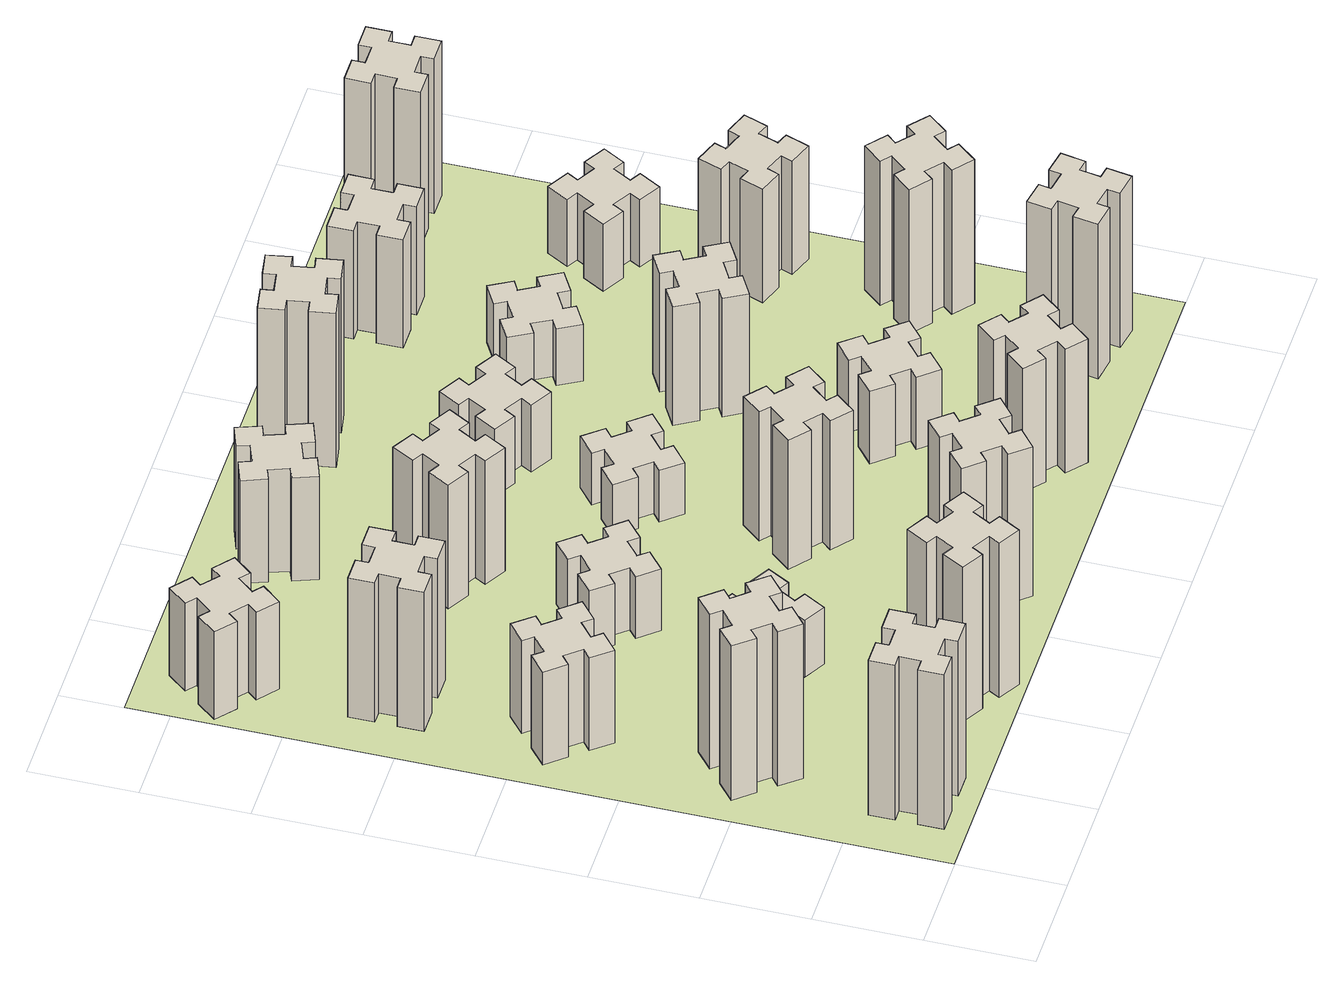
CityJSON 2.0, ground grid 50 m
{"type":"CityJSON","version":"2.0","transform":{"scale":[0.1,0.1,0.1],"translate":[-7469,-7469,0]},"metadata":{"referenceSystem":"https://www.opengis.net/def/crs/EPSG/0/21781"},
"CityObjects":{
"building1":{"type":"Building","attributes":{"class":"1000","function":"1000","usage":"1000","yearOfConstruction":2016,"roofType":"1000","measuredHeight":90,"storeysAboveGround":30,"storeysBelowGround":0},"geometry":[{"type":"Solid","lod":"1","boundaries":[[[[0,1,2,3,4,5,6,7,8,9,10,11,12,13,14,15,16,17,18,19]],[[17,16,20,21]],[[16,15,22,20]],[[15,14,23,22]],[[14,13,24,23]],[[13,12,25,24]],[[12,11,26,25]],[[11,10,27,26]],[[10,9,28,27]],[[9,8,29,28]],[[8,7,30,29]],[[7,6,31,30]],[[6,5,32,31]],[[5,4,33,32]],[[4,3,34,33]],[[3,2,35,34]],[[2,1,36,35]],[[1,0,37,36]],[[0,19,38,37]],[[19,18,39,38]],[[18,17,21,39]],[[24,25,26,27,28,29,30,31,32,33,34,35,36,37,38,39,21,20,22,23]]]]}]},
"building2":{"type":"Building","attributes":{"class":"1000","function":"1000","usage":"1000","yearOfConstruction":2016,"roofType":"1000","measuredHeight":90,"storeysAboveGround":30,"storeysBelowGround":0},"geometry":[{"type":"Solid","lod":"1","boundaries":[[[[40,41,42,43,44,45,46,47,48,49,50,51,52,53,54,55,56,57,58,59]],[[57,56,60,61]],[[56,55,62,60]],[[55,54,63,62]],[[54,53,64,63]],[[53,52,65,64]],[[52,51,66,65]],[[51,50,67,66]],[[50,49,68,67]],[[49,48,69,68]],[[48,47,70,69]],[[47,46,71,70]],[[46,45,72,71]],[[45,44,73,72]],[[44,43,74,73]],[[43,42,75,74]],[[42,41,76,75]],[[41,40,77,76]],[[40,59,78,77]],[[59,58,79,78]],[[58,57,61,79]],[[64,65,66,67,68,69,70,71,72,73,74,75,76,77,78,79,61,60,62,63]]]]}]},
"building3":{"type":"Building","attributes":{"class":"1000","function":"1000","usage":"1000","yearOfConstruction":2016,"roofType":"1000","measuredHeight":54,"storeysAboveGround":30,"storeysBelowGround":0},"geometry":[{"type":"Solid","lod":"1","boundaries":[[[[80,81,82,83,84,85,86,87,88,89,90,91,92,93,94,95,96,97,98,99]],[[97,96,100,101]],[[96,95,102,100]],[[95,94,103,102]],[[94,93,104,103]],[[93,92,105,104]],[[92,91,106,105]],[[91,90,107,106]],[[90,89,108,107]],[[89,88,109,108]],[[88,87,110,109]],[[87,86,111,110]],[[86,85,112,111]],[[85,84,113,112]],[[84,83,114,113]],[[83,82,115,114]],[[82,81,116,115]],[[81,80,117,116]],[[80,99,118,117]],[[99,98,119,118]],[[98,97,101,119]],[[104,105,106,107,108,109,110,111,112,113,114,115,116,117,118,119,101,100,102,103]]]]}]},
"building4":{"type":"Building","attributes":{"class":"1000","function":"1000","usage":"1000","yearOfConstruction":2016,"roofType":"1000","measuredHeight":81,"storeysAboveGround":30,"storeysBelowGround":0},"geometry":[{"type":"Solid","lod":"1","boundaries":[[[[120,121,122,123,124,125,126,127,128,129,130,131,132,133,134,135,136,137,138,139]],[[137,136,140,141]],[[136,135,142,140]],[[135,134,143,142]],[[134,133,144,143]],[[133,132,145,144]],[[132,131,146,145]],[[131,130,147,146]],[[130,129,148,147]],[[129,128,149,148]],[[128,127,150,149]],[[127,126,151,150]],[[126,125,152,151]],[[125,124,153,152]],[[124,123,154,153]],[[123,122,155,154]],[[122,121,156,155]],[[121,120,157,156]],[[120,139,158,157]],[[139,138,159,158]],[[138,137,141,159]],[[144,145,146,147,148,149,150,151,152,153,154,155,156,157,158,159,141,140,142,143]]]]}]},
"building5":{"type":"Building","attributes":{"class":"1000","function":"1000","usage":"1000","yearOfConstruction":2016,"roofType":"1000","measuredHeight":90,"storeysAboveGround":30,"storeysBelowGround":0},"geometry":[{"type":"Solid","lod":"1","boundaries":[[[[160,161,162,163,164,165,166,167,168,169,170,171,172,173,174,175,176,177,178,179]],[[177,176,180,181]],[[176,175,182,180]],[[175,174,183,182]],[[174,173,184,183]],[[173,172,185,184]],[[172,171,186,185]],[[171,170,187,186]],[[170,169,188,187]],[[169,168,189,188]],[[168,167,190,189]],[[167,166,191,190]],[[166,165,192,191]],[[165,164,193,192]],[[164,163,194,193]],[[163,162,195,194]],[[162,161,196,195]],[[161,160,197,196]],[[160,179,198,197]],[[179,178,199,198]],[[178,177,181,199]],[[184,185,186,187,188,189,190,191,192,193,194,195,196,197,198,199,181,180,182,183]]]]}]},
"building6":{"type":"Building","attributes":{"class":"1000","function":"1000","usage":"1000","yearOfConstruction":2016,"roofType":"1000","measuredHeight":51,"storeysAboveGround":30,"storeysBelowGround":0},"geometry":[{"type":"Solid","lod":"1","boundaries":[[[[200,201,202,203,204,205,206,207,208,209,210,211,212,213,214,215,216,217,218,219]],[[217,216,220,221]],[[216,215,222,220]],[[215,214,223,222]],[[214,213,224,223]],[[213,212,225,224]],[[212,211,226,225]],[[211,210,227,226]],[[210,209,228,227]],[[209,208,229,228]],[[208,207,230,229]],[[207,206,231,230]],[[206,205,232,231]],[[205,204,233,232]],[[204,203,234,233]],[[203,202,235,234]],[[202,201,236,235]],[[201,200,237,236]],[[200,219,238,237]],[[219,218,239,238]],[[218,217,221,239]],[[224,225,226,227,228,229,230,231,232,233,234,235,236,237,238,239,221,220,222,223]]]]}]},
"building7":{"type":"Building","attributes":{"class":"1000","function":"1000","usage":"1000","yearOfConstruction":2016,"roofType":"1000","measuredHeight":33,"storeysAboveGround":30,"storeysBelowGround":0},"geometry":[{"type":"Solid","lod":"1","boundaries":[[[[240,241,242,243,244,245,246,247,248,249,250,251,252,253,254,255,256,257,258,259]],[[257,256,260,261]],[[256,255,262,260]],[[255,254,263,262]],[[254,253,264,263]],[[253,252,265,264]],[[252,251,266,265]],[[251,250,267,266]],[[250,249,268,267]],[[249,248,269,268]],[[248,247,270,269]],[[247,246,271,270]],[[246,245,272,271]],[[245,244,273,272]],[[244,243,274,273]],[[243,242,275,274]],[[242,241,276,275]],[[241,240,277,276]],[[240,259,278,277]],[[259,258,279,278]],[[258,257,261,279]],[[264,265,266,267,268,269,270,271,272,273,274,275,276,277,278,279,261,260,262,263]]]]}]},
"building8":{"type":"Building","attributes":{"class":"1000","function":"1000","usage":"1000","yearOfConstruction":2016,"roofType":"1000","measuredHeight":36,"storeysAboveGround":30,"storeysBelowGround":0},"geometry":[{"type":"Solid","lod":"1","boundaries":[[[[280,281,282,283,284,285,286,287,288,289,290,291,292,293,294,295,296,297,298,299]],[[297,296,300,301]],[[296,295,302,300]],[[295,294,303,302]],[[294,293,304,303]],[[293,292,305,304]],[[292,291,306,305]],[[291,290,307,306]],[[290,289,308,307]],[[289,288,309,308]],[[288,287,310,309]],[[287,286,311,310]],[[286,285,312,311]],[[285,284,313,312]],[[284,283,314,313]],[[283,282,315,314]],[[282,281,316,315]],[[281,280,317,316]],[[280,299,318,317]],[[299,298,319,318]],[[298,297,301,319]],[[304,305,306,307,308,309,310,311,312,313,314,315,316,317,318,319,301,300,302,303]]]]}]},
"building9":{"type":"Building","attributes":{"class":"1000","function":"1000","usage":"1000","yearOfConstruction":2016,"roofType":"1000","measuredHeight":87,"storeysAboveGround":30,"storeysBelowGround":0},"geometry":[{"type":"Solid","lod":"1","boundaries":[[[[320,321,322,323,324,325,326,327,328,329,330,331,332,333,334,335,336,337,338,339]],[[337,336,340,341]],[[336,335,342,340]],[[335,334,343,342]],[[334,333,344,343]],[[333,332,345,344]],[[332,331,346,345]],[[331,330,347,346]],[[330,329,348,347]],[[329,328,349,348]],[[328,327,350,349]],[[327,326,351,350]],[[326,325,352,351]],[[325,324,353,352]],[[324,323,354,353]],[[323,322,355,354]],[[322,321,356,355]],[[321,320,357,356]],[[320,339,358,357]],[[339,338,359,358]],[[338,337,341,359]],[[344,345,346,347,348,349,350,351,352,353,354,355,356,357,358,359,341,340,342,343]]]]}]},
"building10":{"type":"Building","attributes":{"class":"1000","function":"1000","usage":"1000","yearOfConstruction":2016,"roofType":"1000","measuredHeight":72,"storeysAboveGround":30,"storeysBelowGround":0},"geometry":[{"type":"Solid","lod":"1","boundaries":[[[[360,361,362,363,364,365,366,367,368,369,370,371,372,373,374,375,376,377,378,379]],[[377,376,380,381]],[[376,375,382,380]],[[375,374,383,382]],[[374,373,384,383]],[[373,372,385,384]],[[372,371,386,385]],[[371,370,387,386]],[[370,369,388,387]],[[369,368,389,388]],[[368,367,390,389]],[[367,366,391,390]],[[366,365,392,391]],[[365,364,393,392]],[[364,363,394,393]],[[363,362,395,394]],[[362,361,396,395]],[[361,360,397,396]],[[360,379,398,397]],[[379,378,399,398]],[[378,377,381,399]],[[384,385,386,387,388,389,390,391,392,393,394,395,396,397,398,399,381,380,382,383]]]]}]},
"building11":{"type":"Building","attributes":{"class":"1000","function":"1000","usage":"1000","yearOfConstruction":2016,"roofType":"1000","measuredHeight":60,"storeysAboveGround":30,"storeysBelowGround":0},"geometry":[{"type":"Solid","lod":"1","boundaries":[[[[400,401,402,403,404,405,406,407,408,409,410,411,412,413,414,415,416,417,418,419]],[[417,416,420,421]],[[416,415,422,420]],[[415,414,423,422]],[[414,413,424,423]],[[413,412,425,424]],[[412,411,426,425]],[[411,410,427,426]],[[410,409,428,427]],[[409,408,429,428]],[[408,407,430,429]],[[407,406,431,430]],[[406,405,432,431]],[[405,404,433,432]],[[404,403,434,433]],[[403,402,435,434]],[[402,401,436,435]],[[401,400,437,436]],[[400,419,438,437]],[[419,418,439,438]],[[418,417,421,439]],[[424,425,426,427,428,429,430,431,432,433,434,435,436,437,438,439,421,420,422,423]]]]}]},
"building12":{"type":"Building","attributes":{"class":"1000","function":"1000","usage":"1000","yearOfConstruction":2016,"roofType":"1000","measuredHeight":75,"storeysAboveGround":30,"storeysBelowGround":0},"geometry":[{"type":"Solid","lod":"1","boundaries":[[[[440,441,442,443,444,445,446,447,448,449,450,451,452,453,454,455,456,457,458,459]],[[457,456,460,461]],[[456,455,462,460]],[[455,454,463,462]],[[454,453,464,463]],[[453,452,465,464]],[[452,451,466,465]],[[451,450,467,466]],[[450,449,468,467]],[[449,448,469,468]],[[448,447,470,469]],[[447,446,471,470]],[[446,445,472,471]],[[445,444,473,472]],[[444,443,474,473]],[[443,442,475,474]],[[442,441,476,475]],[[441,440,477,476]],[[440,459,478,477]],[[459,458,479,478]],[[458,457,461,479]],[[464,465,466,467,468,469,470,471,472,473,474,475,476,477,478,479,461,460,462,463]]]]}]},
"building13":{"type":"Building","attributes":{"class":"1000","function":"1000","usage":"1000","yearOfConstruction":2016,"roofType":"1000","measuredHeight":30,"storeysAboveGround":30,"storeysBelowGround":0},"geometry":[{"type":"Solid","lod":"1","boundaries":[[[[480,481,482,483,484,485,486,487,488,489,490,491,492,493,494,495,496,497,498,499]],[[497,496,500,501]],[[496,495,502,500]],[[495,494,503,502]],[[494,493,504,503]],[[493,492,505,504]],[[492,491,506,505]],[[491,490,507,506]],[[490,489,508,507]],[[489,488,509,508]],[[488,487,510,509]],[[487,486,511,510]],[[486,485,512,511]],[[485,484,513,512]],[[484,483,514,513]],[[483,482,515,514]],[[482,481,516,515]],[[481,480,517,516]],[[480,499,518,517]],[[499,498,519,518]],[[498,497,501,519]],[[504,505,506,507,508,509,510,511,512,513,514,515,516,517,518,519,501,500,502,503]]]]}]},
"building14":{"type":"Building","attributes":{"class":"1000","function":"1000","usage":"1000","yearOfConstruction":2016,"roofType":"1000","measuredHeight":72,"storeysAboveGround":30,"storeysBelowGround":0},"geometry":[{"type":"Solid","lod":"1","boundaries":[[[[520,521,522,523,524,525,526,527,528,529,530,531,532,533,534,535,536,537,538,539]],[[537,536,540,541]],[[536,535,542,540]],[[535,534,543,542]],[[534,533,544,543]],[[533,532,545,544]],[[532,531,546,545]],[[531,530,547,546]],[[530,529,548,547]],[[529,528,549,548]],[[528,527,550,549]],[[527,526,551,550]],[[526,525,552,551]],[[525,524,553,552]],[[524,523,554,553]],[[523,522,555,554]],[[522,521,556,555]],[[521,520,557,556]],[[520,539,558,557]],[[539,538,559,558]],[[538,537,541,559]],[[544,545,546,547,548,549,550,551,552,553,554,555,556,557,558,559,541,540,542,543]]]]}]},
"building15":{"type":"Building","attributes":{"class":"1000","function":"1000","usage":"1000","yearOfConstruction":2016,"roofType":"1000","measuredHeight":39,"storeysAboveGround":30,"storeysBelowGround":0},"geometry":[{"type":"Solid","lod":"1","boundaries":[[[[560,561,562,563,564,565,566,567,568,569,570,571,572,573,574,575,576,577,578,579]],[[577,576,580,581]],[[576,575,582,580]],[[575,574,583,582]],[[574,573,584,583]],[[573,572,585,584]],[[572,571,586,585]],[[571,570,587,586]],[[570,569,588,587]],[[569,568,589,588]],[[568,567,590,589]],[[567,566,591,590]],[[566,565,592,591]],[[565,564,593,592]],[[564,563,594,593]],[[563,562,595,594]],[[562,561,596,595]],[[561,560,597,596]],[[560,579,598,597]],[[579,578,599,598]],[[578,577,581,599]],[[584,585,586,587,588,589,590,591,592,593,594,595,596,597,598,599,581,580,582,583]]]]}]},
"building16":{"type":"Building","attributes":{"class":"1000","function":"1000","usage":"1000","yearOfConstruction":2016,"roofType":"1000","measuredHeight":90,"storeysAboveGround":30,"storeysBelowGround":0},"geometry":[{"type":"Solid","lod":"1","boundaries":[[[[600,601,602,603,604,605,606,607,608,609,610,611,612,613,614,615,616,617,618,619]],[[617,616,620,621]],[[616,615,622,620]],[[615,614,623,622]],[[614,613,624,623]],[[613,612,625,624]],[[612,611,626,625]],[[611,610,627,626]],[[610,609,628,627]],[[609,608,629,628]],[[608,607,630,629]],[[607,606,631,630]],[[606,605,632,631]],[[605,604,633,632]],[[604,603,634,633]],[[603,602,635,634]],[[602,601,636,635]],[[601,600,637,636]],[[600,619,638,637]],[[619,618,639,638]],[[618,617,621,639]],[[624,625,626,627,628,629,630,631,632,633,634,635,636,637,638,639,621,620,622,623]]]]}]},
"building17":{"type":"Building","attributes":{"class":"1000","function":"1000","usage":"1000","yearOfConstruction":2016,"roofType":"1000","measuredHeight":42,"storeysAboveGround":30,"storeysBelowGround":0},"geometry":[{"type":"Solid","lod":"1","boundaries":[[[[640,641,642,643,644,645,646,647,648,649,650,651,652,653,654,655,656,657,658,659]],[[657,656,660,661]],[[656,655,662,660]],[[655,654,663,662]],[[654,653,664,663]],[[653,652,665,664]],[[652,651,666,665]],[[651,650,667,666]],[[650,649,668,667]],[[649,648,669,668]],[[648,647,670,669]],[[647,646,671,670]],[[646,645,672,671]],[[645,644,673,672]],[[644,643,674,673]],[[643,642,675,674]],[[642,641,676,675]],[[641,640,677,676]],[[640,659,678,677]],[[659,658,679,678]],[[658,657,661,679]],[[664,665,666,667,668,669,670,671,672,673,674,675,676,677,678,679,661,660,662,663]]]]}]},
"building18":{"type":"Building","attributes":{"class":"1000","function":"1000","usage":"1000","yearOfConstruction":2016,"roofType":"1000","measuredHeight":69,"storeysAboveGround":30,"storeysBelowGround":0},"geometry":[{"type":"Solid","lod":"1","boundaries":[[[[680,681,682,683,684,685,686,687,688,689,690,691,692,693,694,695,696,697,698,699]],[[697,696,700,701]],[[696,695,702,700]],[[695,694,703,702]],[[694,693,704,703]],[[693,692,705,704]],[[692,691,706,705]],[[691,690,707,706]],[[690,689,708,707]],[[689,688,709,708]],[[688,687,710,709]],[[687,686,711,710]],[[686,685,712,711]],[[685,684,713,712]],[[684,683,714,713]],[[683,682,715,714]],[[682,681,716,715]],[[681,680,717,716]],[[680,699,718,717]],[[699,698,719,718]],[[698,697,701,719]],[[704,705,706,707,708,709,710,711,712,713,714,715,716,717,718,719,701,700,702,703]]]]}]},
"building19":{"type":"Building","attributes":{"class":"1000","function":"1000","usage":"1000","yearOfConstruction":2016,"roofType":"1000","measuredHeight":33,"storeysAboveGround":30,"storeysBelowGround":0},"geometry":[{"type":"Solid","lod":"1","boundaries":[[[[720,721,722,723,724,725,726,727,728,729,730,731,732,733,734,735,736,737,738,739]],[[737,736,740,741]],[[736,735,742,740]],[[735,734,743,742]],[[734,733,744,743]],[[733,732,745,744]],[[732,731,746,745]],[[731,730,747,746]],[[730,729,748,747]],[[729,728,749,748]],[[728,727,750,749]],[[727,726,751,750]],[[726,725,752,751]],[[725,724,753,752]],[[724,723,754,753]],[[723,722,755,754]],[[722,721,756,755]],[[721,720,757,756]],[[720,739,758,757]],[[739,738,759,758]],[[738,737,741,759]],[[744,745,746,747,748,749,750,751,752,753,754,755,756,757,758,759,741,740,742,743]]]]}]},
"building20":{"type":"Building","attributes":{"class":"1000","function":"1000","usage":"1000","yearOfConstruction":2016,"roofType":"1000","measuredHeight":90,"storeysAboveGround":30,"storeysBelowGround":0},"geometry":[{"type":"Solid","lod":"1","boundaries":[[[[760,761,762,763,764,765,766,767,768,769,770,771,772,773,774,775,776,777,778,779]],[[777,776,780,781]],[[776,775,782,780]],[[775,774,783,782]],[[774,773,784,783]],[[773,772,785,784]],[[772,771,786,785]],[[771,770,787,786]],[[770,769,788,787]],[[769,768,789,788]],[[768,767,790,789]],[[767,766,791,790]],[[766,765,792,791]],[[765,764,793,792]],[[764,763,794,793]],[[763,762,795,794]],[[762,761,796,795]],[[761,760,797,796]],[[760,779,798,797]],[[779,778,799,798]],[[778,777,781,799]],[[784,785,786,787,788,789,790,791,792,793,794,795,796,797,798,799,781,780,782,783]]]]}]},
"building21":{"type":"Building","attributes":{"class":"1000","function":"1000","usage":"1000","yearOfConstruction":2016,"roofType":"1000","measuredHeight":63,"storeysAboveGround":30,"storeysBelowGround":0},"geometry":[{"type":"Solid","lod":"1","boundaries":[[[[800,801,802,803,804,805,806,807,808,809,810,811,812,813,814,815,816,817,818,819]],[[817,816,820,821]],[[816,815,822,820]],[[815,814,823,822]],[[814,813,824,823]],[[813,812,825,824]],[[812,811,826,825]],[[811,810,827,826]],[[810,809,828,827]],[[809,808,829,828]],[[808,807,830,829]],[[807,806,831,830]],[[806,805,832,831]],[[805,804,833,832]],[[804,803,834,833]],[[803,802,835,834]],[[802,801,836,835]],[[801,800,837,836]],[[800,819,838,837]],[[819,818,839,838]],[[818,817,821,839]],[[824,825,826,827,828,829,830,831,832,833,834,835,836,837,838,839,821,820,822,823]]]]}]},
"building22":{"type":"Building","attributes":{"class":"1000","function":"1000","usage":"1000","yearOfConstruction":2016,"roofType":"1000","measuredHeight":84,"storeysAboveGround":30,"storeysBelowGround":0},"geometry":[{"type":"Solid","lod":"1","boundaries":[[[[840,841,842,843,844,845,846,847,848,849,850,851,852,853,854,855,856,857,858,859]],[[857,856,860,861]],[[856,855,862,860]],[[855,854,863,862]],[[854,853,864,863]],[[853,852,865,864]],[[852,851,866,865]],[[851,850,867,866]],[[850,849,868,867]],[[849,848,869,868]],[[848,847,870,869]],[[847,846,871,870]],[[846,845,872,871]],[[845,844,873,872]],[[844,843,874,873]],[[843,842,875,874]],[[842,841,876,875]],[[841,840,877,876]],[[840,859,878,877]],[[859,858,879,878]],[[858,857,861,879]],[[864,865,866,867,868,869,870,871,872,873,874,875,876,877,878,879,861,860,862,863]]]]}]},
"building23":{"type":"Building","attributes":{"class":"1000","function":"1000","usage":"1000","yearOfConstruction":2016,"roofType":"1000","measuredHeight":66,"storeysAboveGround":30,"storeysBelowGround":0},"geometry":[{"type":"Solid","lod":"1","boundaries":[[[[880,881,882,883,884,885,886,887,888,889,890,891,892,893,894,895,896,897,898,899]],[[897,896,900,901]],[[896,895,902,900]],[[895,894,903,902]],[[894,893,904,903]],[[893,892,905,904]],[[892,891,906,905]],[[891,890,907,906]],[[890,889,908,907]],[[889,888,909,908]],[[888,887,910,909]],[[887,886,911,910]],[[886,885,912,911]],[[885,884,913,912]],[[884,883,914,913]],[[883,882,915,914]],[[882,881,916,915]],[[881,880,917,916]],[[880,899,918,917]],[[899,898,919,918]],[[898,897,901,919]],[[904,905,906,907,908,909,910,911,912,913,914,915,916,917,918,919,901,900,902,903]]]]}]},
"building24":{"type":"Building","attributes":{"class":"1000","function":"1000","usage":"1000","yearOfConstruction":2016,"roofType":"1000","measuredHeight":39,"storeysAboveGround":30,"storeysBelowGround":0},"geometry":[{"type":"Solid","lod":"1","boundaries":[[[[920,921,922,923,924,925,926,927,928,929,930,931,932,933,934,935,936,937,938,939]],[[937,936,940,941]],[[936,935,942,940]],[[935,934,943,942]],[[934,933,944,943]],[[933,932,945,944]],[[932,931,946,945]],[[931,930,947,946]],[[930,929,948,947]],[[929,928,949,948]],[[928,927,950,949]],[[927,926,951,950]],[[926,925,952,951]],[[925,924,953,952]],[[924,923,954,953]],[[923,922,955,954]],[[922,921,956,955]],[[921,920,957,956]],[[920,939,958,957]],[[939,938,959,958]],[[938,937,941,959]],[[944,945,946,947,948,949,950,951,952,953,954,955,956,957,958,959,941,940,942,943]]]]}]},
"building25":{"type":"Building","attributes":{"class":"1000","function":"1000","usage":"1000","yearOfConstruction":2016,"roofType":"1000","measuredHeight":90,"storeysAboveGround":30,"storeysBelowGround":0},"geometry":[{"type":"Solid","lod":"1","boundaries":[[[[960,961,962,963,964,965,966,967,968,969,970,971,972,973,974,975,976,977,978,979]],[[977,976,980,981]],[[976,975,982,980]],[[975,974,983,982]],[[974,973,984,983]],[[973,972,985,984]],[[972,971,986,985]],[[971,970,987,986]],[[970,969,988,987]],[[969,968,989,988]],[[968,967,990,989]],[[967,966,991,990]],[[966,965,992,991]],[[965,964,993,992]],[[964,963,994,993]],[[963,962,995,994]],[[962,961,996,995]],[[961,960,997,996]],[[960,979,998,997]],[[979,978,999,998]],[[978,977,981,999]],[[984,985,986,987,988,989,990,991,992,993,994,995,996,997,998,999,981,980,982,983]]]]}]},
"landuse1":{"type":"LandUse","attributes":{"name":"plot1","function":"1010"},"geometry":[{"type":"MultiSurface","lod":"1","boundaries":[[[1000,1001,1002,1003]]]}]}
},
"vertices":[
[265,325,0],[265,225,0],[205,225,0],[205,105,0],[325,105,0],[325,165,0],[425,165,0],[425,105,0],[545,105,0],[545,225,0],[485,225,0],[485,325,0],[545,325,0],[545,445,0],[425,445,0],[425,385,0],[325,385,0],[325,445,0],[205,445,0],[205,325,0],[325,385,900],[325,445,900],[425,385,900],[425,445,900],[545,445,900],[545,325,900],[485,325,900],[485,225,900],[545,225,900],[545,105,900],[425,105,900],[425,165,900],[325,165,900],[325,105,900],[205,105,900],[205,225,900],[265,225,900],[265,325,900],[205,325,900],[205,445,900],
[492,1048,0],[427,1124,0],[473,1163,0],[396,1255,0],[304,1178,0],[343,1132,0],[266,1067,0],[228,1113,0],[136,1036,0],[213,944,0],[259,983,0],[323,906,0],[277,868,0],[354,776,0],[446,853,0],[408,899,0],[484,963,0],[523,917,0],[615,994,0],[538,1086,0],[484,963,900],[523,917,900],[408,899,900],[446,853,900],[354,776,900],[277,868,900],[323,906,900],[259,983,900],[213,944,900],[136,1036,900],[228,1113,900],[266,1067,900],[343,1132,900],[304,1178,900],[396,1255,900],[473,1163,900],[427,1124,900],[492,1048,900],[538,1086,900],[615,994,900],
[492,1888,0],[427,1964,0],[473,2003,0],[396,2095,0],[304,2018,0],[343,1972,0],[266,1907,0],[228,1953,0],[136,1876,0],[213,1784,0],[259,1823,0],[323,1746,0],[277,1708,0],[354,1616,0],[446,1693,0],[408,1739,0],[484,1803,0],[523,1757,0],[615,1834,0],[538,1926,0],[484,1803,540],[523,1757,540],[408,1739,540],[446,1693,540],[354,1616,540],[277,1708,540],[323,1746,540],[259,1823,540],[213,1784,540],[136,1876,540],[228,1953,540],[266,1907,540],[343,1972,540],[304,2018,540],[396,2095,540],[473,2003,540],[427,1964,540],[492,1888,540],[538,1926,540],[615,1834,540],
[485,2545,0],[485,2645,0],[545,2645,0],[545,2765,0],[425,2765,0],[425,2705,0],[325,2705,0],[325,2765,0],[205,2765,0],[205,2645,0],[265,2645,0],[265,2545,0],[205,2545,0],[205,2425,0],[325,2425,0],[325,2485,0],[425,2485,0],[425,2425,0],[545,2425,0],[545,2545,0],[425,2485,810],[425,2425,810],[325,2485,810],[325,2425,810],[205,2425,810],[205,2545,810],[265,2545,810],[265,2645,810],[205,2645,810],[205,2765,810],[325,2765,810],[325,2705,810],[425,2705,810],[425,2765,810],[545,2765,810],[545,2645,810],[485,2645,810],[485,2545,810],[545,2545,810],[545,2425,810],
[1214,346,0],[1127,396,0],[1157,448,0],[1053,508,0],[993,404,0],[1045,374,0],[995,287,0],[943,317,0],[883,213,0],[987,153,0],[1017,205,0],[1104,155,0],[1074,103,0],[1178,43,0],[1238,147,0],[1186,177,0],[1236,264,0],[1288,234,0],[1348,338,0],[1244,398,0],[1236,264,900],[1288,234,900],[1186,177,900],[1238,147,900],[1178,43,900],[1074,103,900],[1104,155,900],[1017,205,900],[987,153,900],[883,213,900],[943,317,900],[995,287,900],[1045,374,900],[993,404,900],[1053,508,900],[1157,448,900],[1127,396,900],[1214,346,900],[1244,398,900],[1348,338,900],
[384,3387,0],[308,3452,0],[346,3498,0],[254,3575,0],[177,3483,0],[223,3444,0],[159,3368,0],[113,3406,0],[36,3314,0],[128,3237,0],[166,3283,0],[243,3219,0],[204,3173,0],[296,3096,0],[373,3188,0],[327,3226,0],[392,3303,0],[438,3264,0],[515,3356,0],[423,3433,0],[392,3303,510],[438,3264,510],[327,3226,510],[373,3188,510],[296,3096,510],[204,3173,510],[243,3219,510],[166,3283,510],[128,3237,510],[36,3314,510],[113,3406,510],[159,3368,510],[223,3444,510],[177,3483,510],[254,3575,510],[346,3498,510],[308,3452,510],[384,3387,510],[423,3433,510],[515,3356,510],
[1086,1017,0],[1136,1104,0],[1188,1074,0],[1248,1178,0],[1144,1238,0],[1114,1186,0],[1027,1236,0],[1057,1288,0],[953,1348,0],[893,1244,0],[945,1214,0],[895,1127,0],[843,1157,0],[783,1053,0],[887,993,0],[917,1045,0],[1004,995,0],[974,943,0],[1078,883,0],[1138,987,0],[1004,995,330],[974,943,330],[917,1045,330],[887,993,330],[783,1053,330],[843,1157,330],[895,1127,330],[945,1214,330],[893,1244,330],[953,1348,330],[1057,1288,330],[1027,1236,330],[1114,1186,330],[1144,1238,330],[1248,1178,330],[1188,1074,330],[1136,1104,330],[1086,1017,330],[1138,987,330],[1078,883,330],
[1083,1972,0],[1006,1907,0],[968,1953,0],[876,1876,0],[953,1784,0],[999,1823,0],[1063,1746,0],[1017,1708,0],[1094,1616,0],[1186,1693,0],[1148,1739,0],[1224,1803,0],[1263,1757,0],[1355,1834,0],[1278,1926,0],[1232,1888,0],[1167,1964,0],[1213,2003,0],[1136,2095,0],[1044,2018,0],[1167,1964,360],[1213,2003,360],[1232,1888,360],[1278,1926,360],[1355,1834,360],[1263,1757,360],[1224,1803,360],[1148,1739,360],[1186,1693,360],[1094,1616,360],[1017,1708,360],[1063,1746,360],[999,1823,360],[953,1784,360],[876,1876,360],[968,1953,360],[1006,1907,360],[1083,1972,360],[1044,2018,360],[1136,2095,360],
[1639,343,0],[1703,266,0],[1657,228,0],[1734,136,0],[1826,213,0],[1788,259,0],[1864,323,0],[1903,277,0],[1995,354,0],[1918,446,0],[1872,408,0],[1807,484,0],[1853,523,0],[1776,615,0],[1684,538,0],[1723,492,0],[1646,427,0],[1608,473,0],[1516,396,0],[1593,304,0],[1646,427,870],[1608,473,870],[1723,492,870],[1684,538,870],[1776,615,870],[1853,523,870],[1807,484,870],[1872,408,870],[1918,446,870],[1995,354,870],[1903,277,870],[1864,323,870],[1788,259,870],[1826,213,870],[1734,136,870],[1657,228,870],[1703,266,870],[1639,343,870],[1593,304,870],[1516,396,870],
[1314,2666,0],[1227,2716,0],[1257,2768,0],[1153,2828,0],[1093,2724,0],[1145,2694,0],[1095,2607,0],[1043,2637,0],[983,2533,0],[1087,2473,0],[1117,2525,0],[1204,2475,0],[1174,2423,0],[1278,2363,0],[1338,2467,0],[1286,2497,0],[1336,2584,0],[1388,2554,0],[1448,2658,0],[1344,2718,0],[1336,2584,720],[1388,2554,720],[1286,2497,720],[1338,2467,720],[1278,2363,720],[1174,2423,720],[1204,2475,720],[1117,2525,720],[1087,2473,720],[983,2533,720],[1043,2637,720],[1095,2607,720],[1145,2694,720],[1093,2724,720],[1153,2828,720],[1257,2768,720],[1227,2716,720],[1314,2666,720],[1344,2718,720],[1448,2658,720],
[1125,3456,0],[1031,3422,0],[1010,3478,0],[897,3437,0],[939,3324,0],[995,3345,0],[1029,3251,0],[973,3230,0],[1014,3117,0],[1127,3159,0],[1106,3215,0],[1200,3249,0],[1220,3193,0],[1333,3234,0],[1292,3347,0],[1236,3326,0],[1202,3420,0],[1258,3440,0],[1217,3553,0],[1104,3512,0],[1202,3420,600],[1258,3440,600],[1236,3326,600],[1292,3347,600],[1333,3234,600],[1220,3193,600],[1200,3249,600],[1106,3215,600],[1127,3159,600],[1014,3117,600],[973,3230,600],[1029,3251,600],[995,3345,600],[939,3324,600],[897,3437,600],[1010,3478,600],[1031,3422,600],[1125,3456,600],[1104,3512,600],[1217,3553,600],
[1803,1324,0],[1739,1248,0],[1693,1286,0],[1616,1194,0],[1708,1117,0],[1746,1163,0],[1823,1099,0],[1784,1053,0],[1876,976,0],[1953,1068,0],[1907,1106,0],[1972,1183,0],[2018,1144,0],[2095,1236,0],[2003,1313,0],[1964,1267,0],[1888,1332,0],[1926,1378,0],[1834,1455,0],[1757,1363,0],[1888,1332,750],[1926,1378,750],[1964,1267,750],[2003,1313,750],[2095,1236,750],[2018,1144,750],[1972,1183,750],[1907,1106,750],[1953,1068,750],[1876,976,750],[1784,1053,750],[1823,1099,750],[1746,1163,750],[1708,1117,750],[1616,1194,750],[1693,1286,750],[1739,1248,750],[1803,1324,750],[1757,1363,750],[1834,1455,750],
[1972,1988,0],[1907,2064,0],[1953,2103,0],[1876,2195,0],[1784,2118,0],[1823,2072,0],[1746,2007,0],[1708,2053,0],[1616,1976,0],[1693,1884,0],[1739,1923,0],[1803,1846,0],[1757,1808,0],[1834,1716,0],[1926,1793,0],[1888,1839,0],[1964,1903,0],[2003,1857,0],[2095,1934,0],[2018,2026,0],[1964,1903,300],[2003,1857,300],[1888,1839,300],[1926,1793,300],[1834,1716,300],[1757,1808,300],[1803,1846,300],[1739,1923,300],[1693,1884,300],[1616,1976,300],[1708,2053,300],[1746,2007,300],[1823,2072,300],[1784,2118,300],[1876,2195,300],[1953,2103,300],[1907,2064,300],[1972,1988,300],[2018,2026,300],[2095,1934,300],
[2486,323,0],[2563,259,0],[2524,213,0],[2616,136,0],[2693,228,0],[2647,266,0],[2712,343,0],[2758,304,0],[2835,396,0],[2743,473,0],[2704,427,0],[2628,492,0],[2666,538,0],[2574,615,0],[2497,523,0],[2543,484,0],[2479,408,0],[2433,446,0],[2356,354,0],[2448,277,0],[2479,408,720],[2433,446,720],[2543,484,720],[2497,523,720],[2574,615,720],[2666,538,720],[2628,492,720],[2704,427,720],[2743,473,720],[2835,396,720],[2758,304,720],[2712,343,720],[2647,266,720],[2693,228,720],[2616,136,720],[2524,213,720],[2563,259,720],[2486,323,720],[2448,277,720],[2356,354,720],
[2026,2497,0],[2076,2584,0],[2128,2554,0],[2188,2658,0],[2084,2718,0],[2054,2666,0],[1967,2716,0],[1997,2768,0],[1893,2828,0],[1833,2724,0],[1885,2694,0],[1835,2607,0],[1783,2637,0],[1723,2533,0],[1827,2473,0],[1857,2525,0],[1944,2475,0],[1914,2423,0],[2018,2363,0],[2078,2467,0],[1944,2475,390],[1914,2423,390],[1857,2525,390],[1827,2473,390],[1723,2533,390],[1783,2637,390],[1835,2607,390],[1885,2694,390],[1833,2724,390],[1893,2828,390],[1997,2768,390],[1967,2716,390],[2054,2666,390],[2084,2718,390],[2188,2658,390],[2128,2554,390],[2076,2584,390],[2026,2497,390],[2078,2467,390],[2018,2363,390],
[1885,3552,0],[1787,3535,0],[1777,3594,0],[1658,3573,0],[1679,3455,0],[1738,3465,0],[1756,3367,0],[1697,3357,0],[1717,3238,0],[1836,3259,0],[1825,3318,0],[1924,3336,0],[1934,3277,0],[2052,3297,0],[2031,3416,0],[1972,3405,0],[1955,3504,0],[2014,3514,0],[1993,3632,0],[1875,3611,0],[1955,3504,900],[2014,3514,900],[1972,3405,900],[2031,3416,900],[2052,3297,900],[1934,3277,900],[1924,3336,900],[1825,3318,900],[1836,3259,900],[1717,3238,900],[1697,3357,900],[1756,3367,900],[1738,3465,900],[1679,3455,900],[1658,3573,900],[1777,3594,900],[1787,3535,900],[1885,3552,900],[1875,3611,900],[1993,3632,900],
[2563,1132,0],[2486,1067,0],[2448,1113,0],[2356,1036,0],[2433,944,0],[2479,983,0],[2543,906,0],[2497,868,0],[2574,776,0],[2666,853,0],[2628,899,0],[2704,963,0],[2743,917,0],[2835,994,0],[2758,1086,0],[2712,1048,0],[2647,1124,0],[2693,1163,0],[2616,1255,0],[2524,1178,0],[2647,1124,420],[2693,1163,420],[2712,1048,420],[2758,1086,420],[2835,994,420],[2743,917,420],[2704,963,420],[2628,899,420],[2666,853,420],[2574,776,420],[2497,868,420],[2543,906,420],[2479,983,420],[2433,944,420],[2356,1036,420],[2448,1113,420],[2486,1067,420],[2563,1132,420],[2524,1178,420],[2616,1255,420],
[2716,1867,0],[2666,1954,0],[2718,1984,0],[2658,2088,0],[2554,2028,0],[2584,1976,0],[2497,1926,0],[2467,1978,0],[2363,1918,0],[2423,1814,0],[2475,1844,0],[2525,1757,0],[2473,1727,0],[2533,1623,0],[2637,1683,0],[2607,1735,0],[2694,1785,0],[2724,1733,0],[2828,1793,0],[2768,1897,0],[2694,1785,690],[2724,1733,690],[2607,1735,690],[2637,1683,690],[2533,1623,690],[2473,1727,690],[2525,1757,690],[2475,1844,690],[2423,1814,690],[2363,1918,690],[2467,1978,690],[2497,1926,690],[2584,1976,690],[2554,2028,690],[2658,2088,690],[2718,1984,690],[2666,1954,690],[2716,1867,690],[2768,1897,690],[2828,1793,690],
[2475,2584,0],[2525,2497,0],[2473,2467,0],[2533,2363,0],[2637,2423,0],[2607,2475,0],[2694,2525,0],[2724,2473,0],[2828,2533,0],[2768,2637,0],[2716,2607,0],[2666,2694,0],[2718,2724,0],[2658,2828,0],[2554,2768,0],[2584,2716,0],[2497,2666,0],[2467,2718,0],[2363,2658,0],[2423,2554,0],[2497,2666,330],[2467,2718,330],[2584,2716,330],[2554,2768,330],[2658,2828,330],[2718,2724,330],[2666,2694,330],[2716,2607,330],[2768,2637,330],[2828,2533,330],[2724,2473,330],[2694,2525,330],[2607,2475,330],[2637,2423,330],[2533,2363,330],[2473,2467,330],[2525,2497,330],[2475,2584,330],[2423,2554,330],[2363,2658,330],
[3404,475,0],[3305,492,0],[3316,551,0],[3197,572,0],[3177,454,0],[3236,444,0],[3218,345,0],[3159,356,0],[3138,237,0],[3257,217,0],[3267,276,0],[3365,258,0],[3355,199,0],[3473,178,0],[3494,297,0],[3435,307,0],[3452,405,0],[3511,395,0],[3532,513,0],[3414,534,0],[3452,405,900],[3511,395,900],[3435,307,900],[3494,297,900],[3473,178,900],[3355,199,900],[3365,258,900],[3267,276,900],[3257,217,900],[3138,237,900],[3159,356,900],[3218,345,900],[3236,444,900],[3177,454,900],[3197,572,900],[3316,551,900],[3305,492,900],[3404,475,900],[3414,534,900],[3532,513,900],
[2585,3385,0],[2585,3285,0],[2525,3285,0],[2525,3165,0],[2645,3165,0],[2645,3225,0],[2745,3225,0],[2745,3165,0],[2865,3165,0],[2865,3285,0],[2805,3285,0],[2805,3385,0],[2865,3385,0],[2865,3505,0],[2745,3505,0],[2745,3445,0],[2645,3445,0],[2645,3505,0],[2525,3505,0],[2525,3385,0],[2645,3445,630],[2645,3505,630],[2745,3445,630],[2745,3505,630],[2865,3505,630],[2865,3385,630],[2805,3385,630],[2805,3285,630],[2865,3285,630],[2865,3165,630],[2745,3165,630],[2745,3225,630],[2645,3225,630],[2645,3165,630],[2525,3165,630],[2525,3285,630],[2585,3285,630],[2585,3385,630],[2525,3385,630],[2525,3505,630],
[3487,1006,0],[3552,1083,0],[3598,1044,0],[3675,1136,0],[3583,1213,0],[3544,1167,0],[3468,1232,0],[3506,1278,0],[3414,1355,0],[3337,1263,0],[3383,1224,0],[3319,1148,0],[3273,1186,0],[3196,1094,0],[3288,1017,0],[3326,1063,0],[3403,999,0],[3364,953,0],[3456,876,0],[3533,968,0],[3403,999,840],[3364,953,840],[3326,1063,840],[3288,1017,840],[3196,1094,840],[3273,1186,840],[3319,1148,840],[3383,1224,840],[3337,1263,840],[3414,1355,840],[3506,1278,840],[3468,1232,840],[3544,1167,840],[3583,1213,840],[3675,1136,840],[3598,1044,840],[3552,1083,840],[3487,1006,840],[3533,968,840],[3456,876,840],
[3520,1942,0],[3426,1976,0],[3447,2032,0],[3334,2073,0],[3293,1960,0],[3349,1940,0],[3315,1846,0],[3259,1867,0],[3217,1754,0],[3330,1713,0],[3351,1769,0],[3445,1735,0],[3424,1679,0],[3537,1637,0],[3578,1750,0],[3522,1771,0],[3556,1865,0],[3612,1844,0],[3653,1957,0],[3540,1998,0],[3556,1865,660],[3612,1844,660],[3522,1771,660],[3578,1750,660],[3537,1637,660],[3424,1679,660],[3445,1735,660],[3351,1769,660],[3330,1713,660],[3217,1754,660],[3259,1867,660],[3315,1846,660],[3349,1940,660],[3293,1960,660],[3334,2073,660],[3447,2032,660],[3426,1976,660],[3520,1942,660],[3540,1998,660],[3653,1957,660],
[3265,2594,0],[3215,2507,0],[3163,2537,0],[3103,2433,0],[3207,2373,0],[3237,2425,0],[3324,2375,0],[3294,2323,0],[3398,2263,0],[3458,2367,0],[3406,2397,0],[3456,2484,0],[3508,2454,0],[3568,2558,0],[3464,2618,0],[3434,2566,0],[3347,2616,0],[3377,2668,0],[3273,2728,0],[3213,2624,0],[3347,2616,390],[3377,2668,390],[3434,2566,390],[3464,2618,390],[3568,2558,390],[3508,2454,390],[3456,2484,390],[3406,2397,390],[3458,2367,390],[3398,2263,390],[3294,2323,390],[3324,2375,390],[3237,2425,390],[3207,2373,390],[3103,2433,390],[3163,2537,390],[3215,2507,390],[3265,2594,390],[3213,2624,390],[3273,2728,390],
[3285,3325,0],[3385,3325,0],[3385,3265,0],[3505,3265,0],[3505,3385,0],[3445,3385,0],[3445,3485,0],[3505,3485,0],[3505,3605,0],[3385,3605,0],[3385,3545,0],[3285,3545,0],[3285,3605,0],[3165,3605,0],[3165,3485,0],[3225,3485,0],[3225,3385,0],[3165,3385,0],[3165,3265,0],[3285,3265,0],[3225,3385,900],[3165,3385,900],[3225,3485,900],[3165,3485,900],[3165,3605,900],[3285,3605,900],[3285,3545,900],[3385,3545,900],[3385,3605,900],[3505,3605,900],[3505,3485,900],[3445,3485,900],[3445,3385,900],[3505,3385,900],[3505,3265,900],[3385,3265,900],[3385,3325,900],[3285,3325,900],[3285,3265,900],[3165,3265,900],
[5,3705,0],[3705,3705,0],[3705,5,0],[5,5,0]
]}
